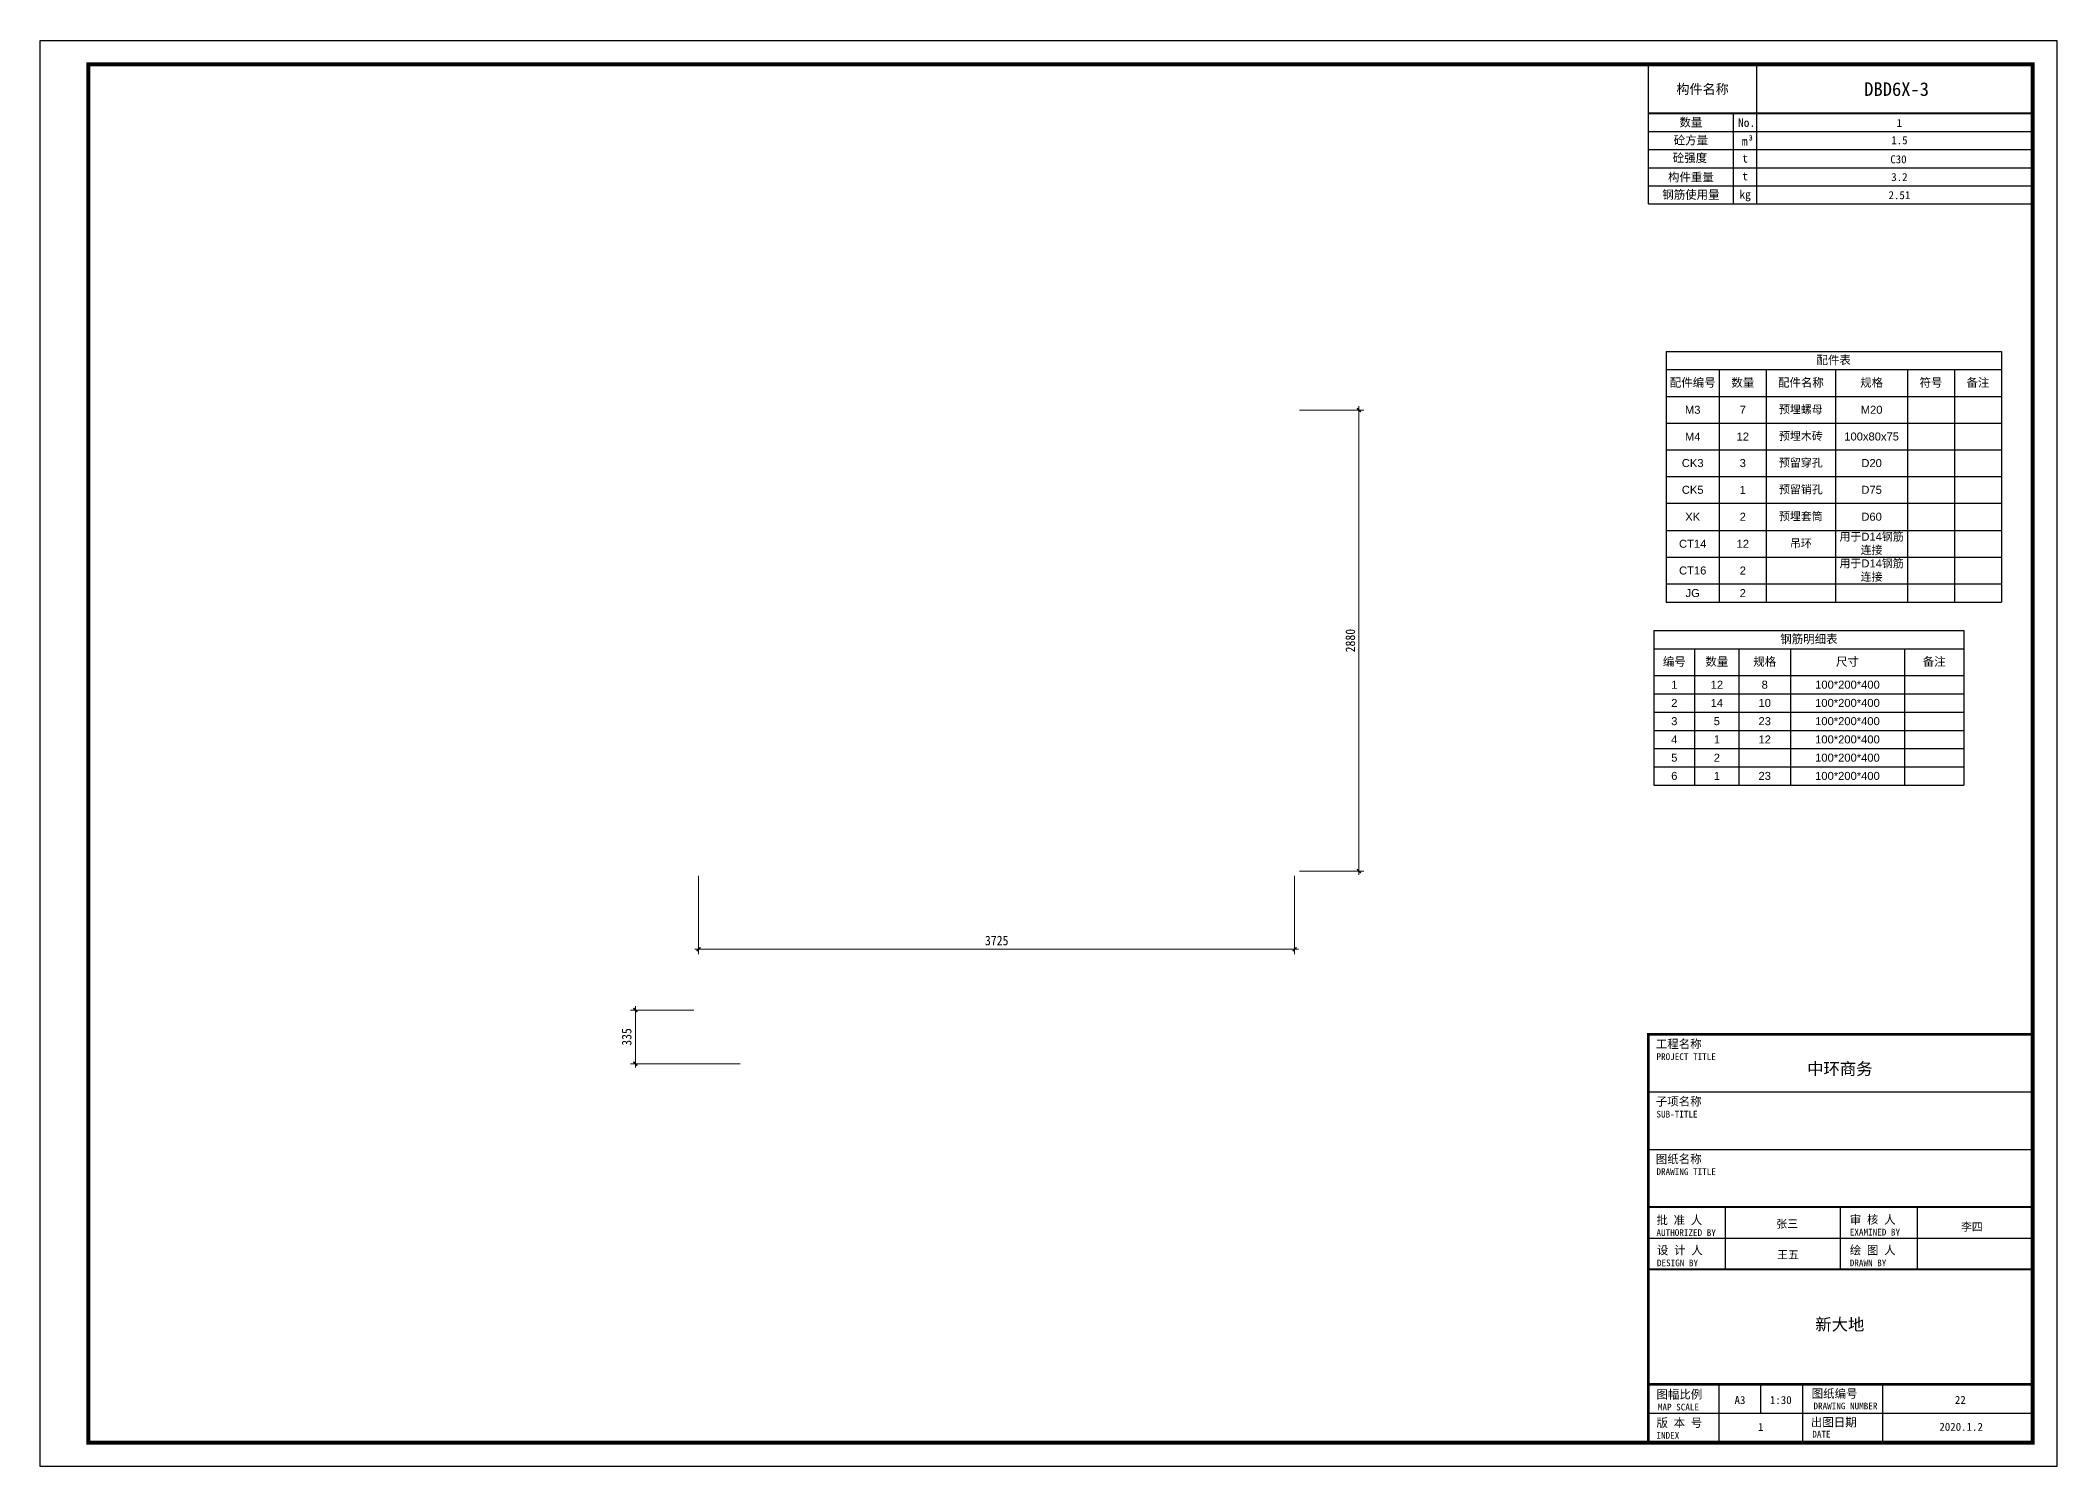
# Model space of a CAD drawing. Header units: millimetres. Extents: x 0 to 28553, y -11737 to 8910.
# Drawn here: x 30 to 12630, y -11737 to -2827 of the extents above; entities that cross this region are included whole.
import ezdxf
from ezdxf.enums import TextEntityAlignment as Align

# ---------------------------------------------------------------- set-up
doc = ezdxf.new("R2010")
doc.units = ezdxf.units.MM
for name, color, linetype in [('DBD6X-1##宽度', 4, 'Continuous'), ('DBD6X-1##长度', 4, 'Continuous'), ('DBD6X-1##高度', 4, 'Continuous'), ('DBD6X-3##配件', 7, 'Continuous'), ('DBD6X-3##钢筋', 7, 'Continuous'), ('图框2', 1, 'Continuous'), ('图框签字栏-图框文字', 255, 'Continuous'), ('图框线', 7, 'Continuous')]:
    doc.layers.add(name, color=color, linetype=linetype)
doc.styles.get("Standard").update_dxf_attribs({"font": 'arial.ttf'})
doc.styles.add('YZ-样式 2', font='simhei.ttf', dxfattribs={"width": 0.9})
doc.styles.add('图框签字栏$0$宋体', font='', dxfattribs={"width": 0.8})
doc.styles.add('图签-黑体', font='simhei.ttf')
doc.styles.get('图框签字栏$0$宋体').set_extended_font_data('NSimSun')
doc.dimstyles.new('YZ-30', dxfattribs={"dimscale": 30, "dimtxt": 2, "dimasz": 0.8, "dimexe": 1, "dimexo": 1, "dimgap": 0.8, "dimtad": 1, "dimdec": 0, "dimzin": 1, "dimdsep": 46, "dimtxsty": 'YZ-样式 2', "dimblk": 'ARCHTICK', "dimcen": 250, "dimdle": 0.8, "dimclrd": 151, "dimclre": 151, "dimclrt": 7, "dimazin": 0, "dimtfac": 1, "dimtdec": 0, "dimtix": 1, "dimtmove": 2, "dimatfit": 2, "dimldrblk": 'ARCHTICK', "dimfxl": 1, "dimlwd": 9, "dimlwe": 9, "dimarcsym": 0})

# ---------------------------------------------------------------- blocks, each defined once
blk = doc.blocks.new('*T12')
at = {"color": 0, "linetype": 'ByBlock', "lineweight": -2, "transparency": 16777216}
for p, q in [((0, 0), (2095, 0)), ((0, 0), (0, -1567)), ((2095, 0), (2095, -1567)), ((0, -114), (2095, -114)), ((332, -114), (332, -1567)), ((625, -114), (625, -1567)), ((1059, -114), (1059, -1567)), ((1508, -114), (1508, -1567)), ((1801, -114), (1801, -1567)), ((0, -282), (2095, -282)), ((0, -448), (2095, -448)), ((0, -615), (2095, -615)), ((0, -782), (2095, -782)), ((0, -948), (2095, -948)), ((0, -1118), (2095, -1118)), ((0, -1285), (2095, -1285)), ((0, -1453), (2095, -1453)), ((0, -1567), (2095, -1567))]:
    blk.add_line(p, q, dxfattribs=at)
at = {"layer": 'DBD6X-3##配件', "color": 0, "transparency": 16777216, "attachment_point": 5}
for s, insert, char_height, width in [('{\\fSimSun|b0|i0|c134|p2;配件表}', (1047, -57), 52.5, 2091.54), ('{\\fSimSun|b0|i0|c134|p2;配件编号}', (166, -198), 52.5, 329.4), ('{\\fSimSun|b0|i0|c134|p2;数量}', (479, -198), 52.5, 290.09), ('{\\fSimSun|b0|i0|c134|p2;配件名称}', (842, -198), 52.5, 430.38), ('{\\fSimSun|b0|i0|c134|p2;规格}', (1284, -198), 52.5, 446.49), ('{\\fSimSun|b0|i0|c134|p2;符号}', (1655, -198), 52.5, 290.09), ('{\\fSimSun|b0|i0|c134|p2;备注}', (1948, -198), 52.5, 290.09), ('M3', (166, -365), 50, 329.4), ('7', (479, -365), 50, 290.09), ('{\\fSimSun|b0|i0|c134|p2;预埋螺母}', (842, -365), 50, 430.38), ('M20', (1284, -365), 50, 446.49), ('{\\fSimSun|b0|i0|c134|p2;预埋木砖}', (842, -532), 50, 430.38), ('M4', (166, -532), 50, 329.4), ('12', (479, -532), 50, 290.09), ('100x80x75', (1284, -532), 50, 446.49), ('CK3', (166, -698), 50, 329.4), ('3', (479, -698), 50, 290.09), ('{\\fSimSun|b0|i0|c134|p2;预留穿孔}', (842, -698), 50, 430.38), ('D20', (1284, -698), 50, 446.49), ('CK5', (166, -865), 50, 329.4), ('1', (479, -865), 50, 290.09), ('{\\fSimSun|b0|i0|c134|p2;预留销孔}', (842, -865), 50, 430.38), ('D75', (1284, -865), 50, 446.49), ('2', (479, -1033), 50, 290.09), ('{\\fSimSun|b0|i0|c134|p2;预埋套筒}', (842, -1033), 50, 430.38), ('D60', (1284, -1033), 50, 446.49), ('XK', (166, -1033), 50, 329.4), ('{\\fSimSun|b0|i0|c134|p2;用于}D14{\\fSimSun|b0|i0|c134|p2;钢筋连接}', (1284, -1202), 50, 446.49), ('CT14', (166, -1202), 50, 329.4), ('12', (479, -1202), 50, 290.09), ('{\\fSimSun|b0|i0|c134|p2;吊环}', (842, -1202), 50, 430.38), ('CT16', (166, -1369), 50, 329.4), ('2', (479, -1369), 50, 290.09), ('{\\fSimSun|b0|i0|c134|p2;用于}D14{\\fSimSun|b0|i0|c134|p2;钢筋连接}', (1284, -1369), 50, 446.49), ('JG', (166, -1510), 50, 329.4), ('2', (479, -1510), 50, 290.09)]:
    blk.add_mtext(s, dxfattribs=dict(at, insert=insert, char_height=char_height, width=width))
blk = doc.blocks.new('*T13')
at = {"color": 0, "linetype": 'ByBlock', "lineweight": -2, "transparency": 16777216}
for p, q in [((0, 0), (1938, 0)), ((0, 0), (0, -966)), ((1938, 0), (1938, -966)), ((0, -114), (1938, -114)), ((255, -114), (255, -966)), ((532, -114), (532, -966)), ((854, -114), (854, -966)), ((1566, -114), (1566, -966)), ((0, -282), (1938, -282)), ((0, -396), (1938, -396)), ((0, -510), (1938, -510)), ((0, -624), (1938, -624)), ((0, -738), (1938, -738)), ((0, -852), (1938, -852)), ((0, -966), (1938, -966))]:
    blk.add_line(p, q, dxfattribs=at)
at = {"layer": 'DBD6X-3##钢筋', "color": 0, "transparency": 16777216, "attachment_point": 5}
for s, insert, char_height, width in [('{\\fSimSun|b0|i0|c134|p2;钢筋明细表}', (969, -57), 52.5, 1935.28), ('{\\fSimSun|b0|i0|c134|p2;编号}', (128, -198), 52.5, 252.24), ('{\\fSimSun|b0|i0|c134|p2;数量}', (394, -198), 52.5, 273.69), ('{\\fSimSun|b0|i0|c134|p2;规格}', (693, -198), 52.5, 319.05), ('{\\fSimSun|b0|i0|c134|p2;尺寸}', (1210, -198), 52.5, 709.13), ('{\\fSimSun|b0|i0|c134|p2;备注}', (1752, -198), 52.5, 369.18), ('1', (128, -339), 50, 252.24), ('12', (394, -339), 50, 273.69), ('8', (693, -339), 50, 319.05), ('100*200*400', (1210, -339), 50, 709.13), ('2', (128, -453), 50, 252.24), ('14', (394, -453), 50, 273.69), ('10', (693, -453), 50, 319.05), ('100*200*400', (1210, -453), 50, 709.13), ('3', (128, -567), 50, 252.24), ('5', (394, -567), 50, 273.69), ('23', (693, -567), 50, 319.05), ('100*200*400', (1210, -567), 50, 709.13), ('4', (128, -681), 50, 252.24), ('1', (394, -681), 50, 273.69), ('12', (693, -681), 50, 319.05), ('100*200*400', (1210, -681), 50, 709.13), ('5', (128, -795), 50, 252.24), ('2', (394, -795), 50, 273.69), ('100*200*400', (1210, -795), 50, 709.13), ('6', (128, -909), 50, 252.24), ('1', (394, -909), 50, 273.69), ('23', (693, -909), 50, 319.05), ('100*200*400', (1210, -909), 50, 709.13)]:
    blk.add_mtext(s, dxfattribs=dict(at, insert=insert, char_height=char_height, width=width))
blk = doc.blocks.new('构件信息')
at = {"layer": '图框线'}
for p, q in [((2184, 3014), (2184, 3886)), ((2184, 3886), (4585, 3886)), ((2859, 3886), (2859, 3014)), ((4585, 3886), (4585, 3014)), ((2715, 3014), (2715, 3580)), ((2184, 3467), (4585, 3467)), ((2184, 3354), (4585, 3354)), ((2184, 3240), (4585, 3240)), ((2184, 3127), (4585, 3127)), ((2184, 3127), (4585, 3127)), ((2184, 3014), (4585, 3014))]:
    blk.add_line(p, q, dxfattribs=at)
at = {"layer": '图框线', "const_width": 12.1}
blk.add_lwpolyline([(2184, 3580), (4585, 3580)], dxfattribs=at)
at = {"style": '图签-黑体'}
blk.add_attdef('构件名称', (3532, 3689), '', height=85, dxfattribs=at)
for tag, p in [('数量', (3752, 3495)), ('砼方量', (3752, 3387)), ('混凝土强度', (3746, 3268)), ('构件重量', (3752, 3157)), ('钢筋使用量', (3752, 3044))]:
    blk.add_attdef(tag, text='', height=50, dxfattribs=at).set_placement(p, align=Align.CENTER)
at = {"layer": '图框签字栏-图框文字', "style": '图签-黑体'}
for s, height, p in [('构件名称', 60, (2522, 3732)), ('数量', 52.5, (2449, 3524)), ('No.', 52.5, (2797, 3522)), ('砼方量', 52.5, (2449, 3412)), ('m', 52.5, (2785, 3407)), ('m', 52.5, (2785, 3405)), ('3', 31.8, (2823, 3428)), ('3', 31.8, (2823, 3426)), ('砼强度', 52.5, (2443, 3302)), ('t', 52.5, (2788, 3299)), ('构件重量', 52.5, (2449, 3181)), ('t', 52.5, (2788, 3188)), ('钢筋使用量', 52.5, (2449, 3072)), ('kg', 52.5, (2788, 3074))]:
    blk.add_text(s, height=height, dxfattribs=at).set_placement(p, align=Align.MIDDLE_CENTER)
blk = doc.blocks.new('图纸信息')
at = {"layer": '图框线'}
for p, q in [((10049, 2341), (12450, 2341)), ((10049, 1981), (12450, 1981)), ((10530, 1233), (10530, 1622)), ((11250, 1233), (11250, 1622)), ((11730, 1233), (11730, 1622)), ((12450, 1425), (10049, 1425)), ((12450, 1233), (10049, 1233)), ((12450, 1233), (10049, 1233)), ((10491, 150), (10491, 514)), ((10752, 332), (10752, 514)), ((11013, 150), (11013, 514)), ((11513, 150), (11513, 514)), ((12450, 332), (10049, 332)), ((11013, 150), (10049, 150))]:
    blk.add_line(p, q, dxfattribs=at)
at = {"layer": '图框线', "const_width": 17}
blk.add_lwpolyline([(10049, 2700), (12450, 2700), (12450, 150), (10049, 150)], close=True, dxfattribs=at)
at = {"layer": '图框线'}
for points, const_width in [([(10049, 2700), (12450, 2700)], 12.1), ([(10049, 1622), (12450, 1622)], 12.1), ([(10049, 1233), (12450, 1233)], 12.1), ([(10049, 514), (12450, 514)], 17)]:
    blk.add_lwpolyline(points, dxfattribs=dict(at, const_width=const_width))
at = {"style": '图签-黑体', "flags": 1}
for tag, p in [('构件名称', (10796, 2774)), ('构件类型', (11518, 2774))]:
    blk.add_attdef(tag, p, '', height=50, dxfattribs=at)
at = {"style": '图签-黑体'}
for tag, height, p in [('项目名称', 75, (11245, 2448)), ('子项名称', 75, (11231, 2105)), ('图纸名称', 75, (11245, 1729)), ('批准人', 50, (10916, 1492)), ('审核人', 50, (12070, 1473)), ('设计人', 50, (10921, 1299)), ('绘图人', 50, (12070, 1299)), ('设计单位', 75, (11245, 851)), ('图幅', 50, (10621, 391)), ('Scale', 50, (10876, 391)), ('图纸编号', 50, (11998, 392)), ('版本', 50, (10751, 223)), ('出图日期', 50, (12003, 224))]:
    blk.add_attdef(tag, text='', height=height, dxfattribs=at).set_placement(p, align=Align.CENTER)
at = {"layer": '图框签字栏-图框文字'}
for s, height, style, p in [('工程名称', 52.5, '图签-黑体', (10095, 2614)), ('PROJECT TITLE', 42, '图框签字栏$0$宋体', (10099, 2540)), ('子项名称', 52.5, '图签-黑体', (10095, 2255)), ('SUB-TITLE', 42, '图框签字栏$0$宋体', (10099, 2181)), ('图纸名称', 52.5, '图签-黑体', (10095, 1895)), ('DRAWING TITLE', 42, '图框签字栏$0$宋体', (10099, 1822)), ('批 准 人', 52.5, '图签-黑体', (10099, 1514)), ('审 核 人', 52.5, '图签-黑体', (11307, 1517)), ('AUTHORIZED BY', 42, '图框签字栏$0$宋体', (10099, 1441)), ('绘 图 人', 52.5, '图签-黑体', (11307, 1326)), ('EXAMINED BY', 42, '图框签字栏$0$宋体', (11307, 1444)), ('设 计 人', 52.5, '图签-黑体', (10102, 1326)), ('DESIGN BY', 42, '图框签字栏$0$宋体', (10102, 1252)), ('DRAWN BY', 42, '图框签字栏$0$宋体', (11307, 1252)), ('图幅比例', 52.5, '图签-黑体', (10099, 425)), ('MAP SCALE', 42, '图框签字栏$0$宋体', (10108, 351)), ('图纸编号', 52.5, '图签-黑体', (11069, 430)), ('版 本 号', 52.5, '图签-黑体', (10099, 248)), ('出图日期', 52.5, '图签-黑体', (11064, 251)), ('INDEX', 42, '图框签字栏$0$宋体', (10099, 174)), ('DATE', 42, '图框签字栏$0$宋体', (11073, 182))]:
    blk.add_text(s, height=height, dxfattribs=dict(at, style=style)).set_placement(p)
at = {"layer": '图框签字栏-图框文字', "style": '图框签字栏$0$宋体'}
blk.add_text('DRAWING NUMBER', height=42, dxfattribs=at).set_placement((11280, 358), align=Align.CENTER)
blk = doc.blocks.new('_ArchTick')
at = {"color": 0, "linetype": 'ByBlock', "const_width": 0.4}
blk.add_lwpolyline([(-0.5, -0.5), (0.5, 0.5)], dxfattribs=at)
blk = doc.blocks.new('*D14')
at = {"layer": 'DBD6X-1##长度', "color": 151, "lineweight": 9, "transparency": 16777216}
for p, q in [((4143, -8047), (4143, -8535)), ((7868, -8047), (7868, -8535)), ((4119, -8505), (7892, -8505))]:
    blk.add_line(p, q, dxfattribs=at)
at = {"layer": 'Defpoints', "color": 0, "transparency": 16777216}
for p in [(4143, -8017), (7868, -8017), (7868, -8505)]:
    blk.add_point(p, dxfattribs=at)
at = {"layer": 'DBD6X-1##长度', "color": 151, "lineweight": 9, "transparency": 16777216, "xscale": 24, "yscale": 24, "zscale": 24, "rotation": 180}
blk.add_blockref('_ArchTick', (4143, -8505), dxfattribs=at)
at = {"layer": 'DBD6X-1##长度', "color": 151, "lineweight": 9, "transparency": 16777216, "xscale": 24, "yscale": 24, "zscale": 24}
blk.add_blockref('_ArchTick', (7868, -8505), dxfattribs=at)
at = {"layer": 'DBD6X-1##长度', "color": 7, "transparency": 16777216, "insert": (6006, -8451), "char_height": 60, "attachment_point": 5, "style": 'YZ-样式 2'}
blk.add_mtext('3725', dxfattribs=at)
blk = doc.blocks.new('*D15')
at = {"layer": 'DBD6X-1##高度', "color": 151, "lineweight": 9, "transparency": 16777216}
for p, q in [((4113, -8885), (3718, -8885)), ((3748, -8861), (3748, -9244)), ((4403, -9220), (3718, -9220))]:
    blk.add_line(p, q, dxfattribs=at)
at = {"layer": 'Defpoints', "color": 0, "transparency": 16777216}
for p in [(4143, -8885), (3748, -9220), (4433, -9220)]:
    blk.add_point(p, dxfattribs=at)
at = {"layer": 'DBD6X-1##高度', "color": 151, "lineweight": 9, "transparency": 16777216, "xscale": 24, "yscale": 24, "zscale": 24}
for p, rotation in [((3748, -8885), 90), ((3748, -9220), 270)]:
    blk.add_blockref('_ArchTick', p, dxfattribs=dict(at, rotation=rotation))
at = {"layer": 'DBD6X-1##高度', "color": 7, "transparency": 16777216, "insert": (3694, -9053), "char_height": 60, "attachment_point": 5, "rotation": 90, "style": 'YZ-样式 2'}
blk.add_mtext('335', dxfattribs=at)
blk = doc.blocks.new('*D16')
at = {"layer": 'DBD6X-1##宽度', "color": 151, "lineweight": 9, "transparency": 16777216}
for p, q in [((7898, -5137), (8300, -5137)), ((8270, -5113), (8270, -8041)), ((7898, -8017), (8300, -8017))]:
    blk.add_line(p, q, dxfattribs=at)
at = {"layer": 'Defpoints', "color": 0, "transparency": 16777216}
for p in [(7868, -5137), (7868, -8017), (8270, -8017)]:
    blk.add_point(p, dxfattribs=at)
at = {"layer": 'DBD6X-1##宽度', "color": 151, "lineweight": 9, "transparency": 16777216, "xscale": 24, "yscale": 24, "zscale": 24}
for p, rotation in [((8270, -5137), 90), ((8270, -8017), 270)]:
    blk.add_blockref('_ArchTick', p, dxfattribs=dict(at, rotation=rotation))
at = {"layer": 'DBD6X-1##宽度', "color": 7, "transparency": 16777216, "insert": (8216, -6577), "char_height": 60, "attachment_point": 5, "rotation": 90, "style": 'YZ-样式 2'}
blk.add_mtext('2880', dxfattribs=at)

msp = doc.modelspace()

# ---------------------------------------------------------------- linework, layer by layer
at = {"layer": '图框2', "color": 1}
msp.add_lwpolyline([(29.8, -11737.3), (29.8, -2827.3), (12629.8, -2827.3), (12629.8, -11737.3)], close=True, dxfattribs=at)
at = {"layer": '图框线', "const_width": 24}
msp.add_lwpolyline([(329.8, -2977.3), (12479.8, -2977.3), (12479.8, -11587.3), (329.8, -11587.3)], close=True, dxfattribs=at)

# ---------------------------------------------------------------- block references
for name, p, values in [('构件信息', (7895.1, -6863.4), {'构件名称': 'DBD6X-3', '数量': '1', '砼方量': '1.5', '构件重量': '3.2', '混凝土强度': 'C30', '钢筋使用量': '2.51'}), ('图纸信息', (29.8, -11737.3), {'项目名称': '中环商务', '批准人': '张三', '审核人': '李四', '设计人': '王五', '设计单位': '新大地', '图纸编号': '22', '图幅': 'A3', 'Scale': '1:30', '版本': '1', '出图日期': '2020.1.2'})]:
    msp.add_blockref(name, p).add_auto_attribs(values)
for name, p in [('*T12', (10189.4, -4770.4)), ('*T13', (10112.4, -6513.6))]:
    msp.add_blockref(name, p)

# ---------------------------------------------------------------- dimensions: what is measured, and where the dimension line sits
at = {"layer": 'DBD6X-1##宽度', "color": 0}
dim = msp.add_linear_dim(base=(8270, -8017), p1=(7868.3, -5137), p2=(7868.3, -8017), angle=90, dimstyle='YZ-30', override={"dimfxl": 20}, dxfattribs=at)
dim.commit()
dim.dimension.update_dxf_attribs({"geometry": '*D16', "text_midpoint": (8215.6, -6577), "dimtype": 160})
at = {"layer": 'DBD6X-1##长度', "color": 3}
dim = msp.add_linear_dim(base=(7868.3, -8505.3), p1=(4143.3, -8017), p2=(7868.3, -8017), dimstyle='YZ-30', override={"dimfxl": 20}, dxfattribs=at)
dim.commit()
dim.dimension.update_dxf_attribs({"geometry": '*D14', "text_midpoint": (6005.8, -8451.3)})
at = {"layer": 'DBD6X-1##高度', "color": 3}
dim = msp.add_linear_dim(base=(3747.8, -9220.3), p1=(4143.3, -8885.3), p2=(4433.3, -9220.3), angle=90, dimstyle='YZ-30', override={"dimfxl": 20}, dxfattribs=at)
dim.commit()
dim.dimension.update_dxf_attribs({"geometry": '*D15', "text_midpoint": (3693.8, -9052.8)})

doc.saveas('drawing.dxf')
